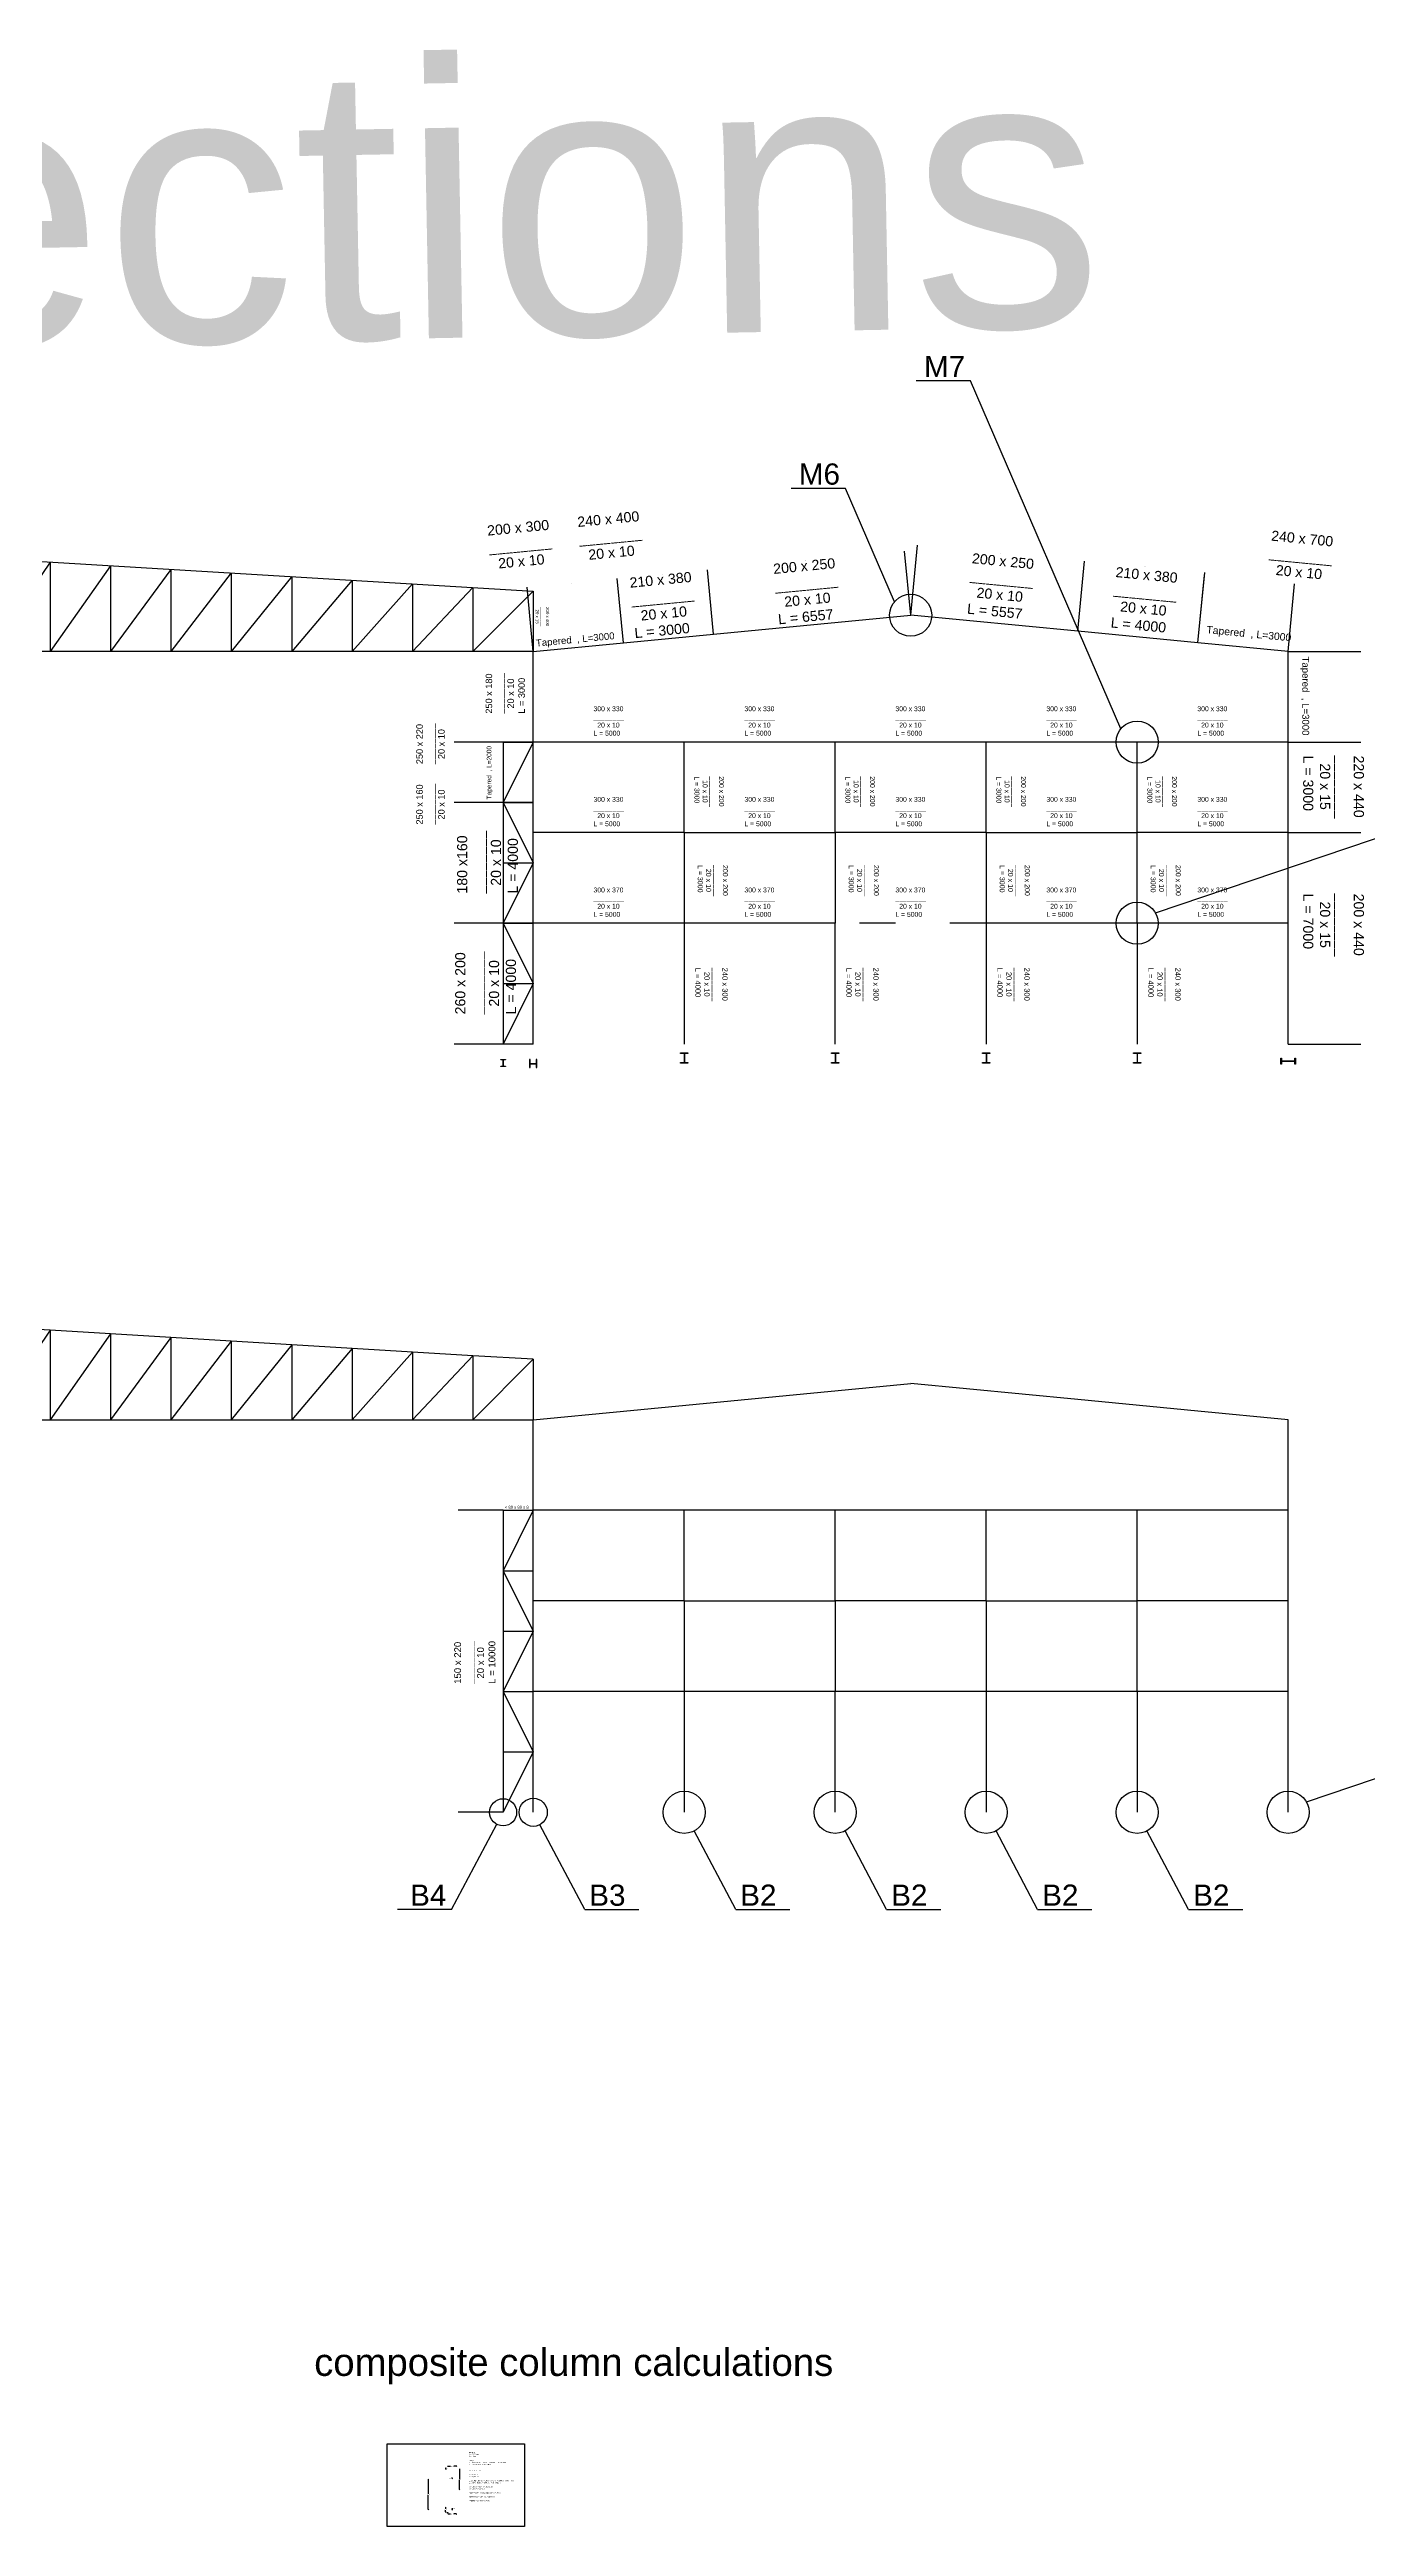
# Model space of a CAD drawing. Header units: inches. Extents: x -15 to 2803056, y 0 to 866270.
# Drawn here: x 1407507 to 1451156, y 196209 to 278232 of the extents above; entities that cross this region are included whole.
import ezdxf

# ---------------------------------------------------------------- set-up
doc = ezdxf.new("R2010")
doc.units = ezdxf.units.IN
doc.header["$LTSCALE"] = 100
doc.header["$MEASUREMENT"] = 0
doc.linetypes.add('ACAD_ISO03W100', pattern=[30, 12, -18])
for name, color, linetype in [('connection', 50, 'Continuous'), ('initial layout', 7, 'Continuous'), ('sections', 3, 'Continuous'), ('text', 3, 'Continuous')]:
    doc.layers.add(name, color=color, linetype=linetype)
doc.styles.get("Standard").update_dxf_attribs({"font": 'arial.ttf'})
doc.dimstyles.new('connections', dxfattribs={"dimtxt": 20, "dimasz": 15, "dimexe": 0.0625, "dimexo": 0.0625, "dimgap": 10, "dimtad": 0, "dimtih": 1, "dimtoh": 1, "dimzin": 0, "dimdsep": 46, "dimtxsty": 'Standard', "dimblk": 'OBLIQUE', "dimcen": 0.09, "dimse1": 1, "dimse2": 1, "dimclrd": 256, "dimclre": 256, "dimclrt": 256, "dimadec": 0, "dimazin": 0, "dimtfac": 1, "dimtofl": 0, "dimtmove": 0, "dimatfit": 3, "dimfxl": 1, "dimtfillclr": 256, "dimtolj": 1, "dimtzin": 0, "dimlwe": -1, "dimarcsym": 0})
doc.dimstyles.new('section', dxfattribs={"dimtxt": 1e-05, "dimasz": 15, "dimexe": 0.0625, "dimexo": 0.0625, "dimgap": 10, "dimtad": 0, "dimtoh": 1, "dimzin": 0, "dimdsep": 46, "dimtxsty": 'Standard', "dimblk": 'OBLIQUE', "dimcen": 0.09, "dimsd1": 1, "dimsd2": 1, "dimclrd": 256, "dimclre": 256, "dimclrt": 256, "dimadec": 0, "dimazin": 0, "dimtfac": 1, "dimtofl": 0, "dimtmove": 0, "dimatfit": 3, "dimfxl": 1, "dimtfillclr": 256, "dimtolj": 1, "dimtzin": 0, "dimlwe": -1, "dimarcsym": 0})

# ---------------------------------------------------------------- blocks, each defined once
blk = doc.blocks.new('*D345')
at = {"layer": 'Defpoints', "color": 0}
for p in [(1420903, 249299), (1423528, 249299), (1423528, 245299)]:
    blk.add_point(p, dxfattribs=at)
at = {"layer": 'sections', "transparency": 16777216}
for p, q in [((1423528, 249299), (1420903, 249299)), ((1423528, 245299), (1420903, 245299))]:
    blk.add_line(p, q, dxfattribs=at)
at = {"layer": 'sections', "transparency": 16777216, "insert": (1420903, 247299), "char_height": 0.00001, "attachment_point": 5, "rotation": 90}
blk.add_mtext('\\A1;4000.00', dxfattribs=at)
blk = doc.blocks.new('_Oblique')
at = {"color": 0, "linetype": 'ByBlock', "lineweight": -2}
blk.add_line((-0.5, -0.5), (0.5, 0.5), dxfattribs=at)
blk = doc.blocks.new('*D346')
at = {"layer": 'Defpoints', "color": 0}
for p in [(1426310, 260711), (1426514, 258585), (1423528, 258299)]:
    blk.add_point(p, dxfattribs=at)
at = {"layer": 'sections', "transparency": 16777216}
for p, q in [((1423528, 258299), (1423324, 260424)), ((1426514, 258585), (1426310, 260711))]:
    blk.add_line(p, q, dxfattribs=at)
at = {"layer": 'sections', "transparency": 16777216, "insert": (1424817, 260567), "char_height": 10, "attachment_point": 5, "rotation": 5.48359}
blk.add_mtext('\\A1;3000.00', dxfattribs=at)
blk = doc.blocks.new('*D347')
at = {"layer": 'Defpoints', "color": 0}
for p in [(1429296, 260997), (1426514, 258585), (1429500, 258872)]:
    blk.add_point(p, dxfattribs=at)
at = {"layer": 'sections', "transparency": 16777216}
for p, q in [((1429500, 258872), (1429296, 260997)), ((1426514, 258585), (1426310, 260711))]:
    blk.add_line(p, q, dxfattribs=at)
at = {"layer": 'sections', "transparency": 16777216, "insert": (1427803, 260854), "char_height": 10, "attachment_point": 5, "rotation": 5.48359}
blk.add_mtext('\\A1;3000.00', dxfattribs=at)
blk = doc.blocks.new('*D348')
at = {"layer": 'Defpoints', "color": 0}
for p in [(1435824, 261624), (1436028, 259499), (1429500, 258872)]:
    blk.add_point(p, dxfattribs=at)
at = {"layer": 'sections', "transparency": 16777216}
for p, q in [((1429500, 258872), (1429296, 260997)), ((1436028, 259499), (1435824, 261624))]:
    blk.add_line(p, q, dxfattribs=at)
at = {"layer": 'sections', "transparency": 16777216, "insert": (1432560, 261311), "char_height": 10, "attachment_point": 5, "rotation": 5.48359}
blk.add_mtext('\\A1;6557.47', dxfattribs=at)
blk = doc.blocks.new('*D349')
at = {"layer": 'Defpoints', "color": 0}
for p in [(1448743, 260538), (1445542, 258585), (1448528, 258299)]:
    blk.add_point(p, dxfattribs=at)
at = {"layer": 'sections', "transparency": 16777216}
for p, q in [((1445542, 258585), (1445757, 260825)), ((1448528, 258299), (1448743, 260538))]:
    blk.add_line(p, q, dxfattribs=at)
at = {"layer": 'sections', "transparency": 16777216, "insert": (1447250, 260681), "char_height": 10, "attachment_point": 5, "rotation": 354.51641}
blk.add_mtext('\\A1;3000.00', dxfattribs=at)
blk = doc.blocks.new('*D369')
at = {"layer": 'Defpoints', "color": 0}
for p in [(1441783, 261293), (1441560, 258968), (1445542, 258585)]:
    blk.add_point(p, dxfattribs=at)
at = {"layer": 'sections', "transparency": 16777216}
for p, q in [((1441560, 258968), (1441783, 261293)), ((1445542, 258585), (1445765, 260911))]:
    blk.add_line(p, q, dxfattribs=at)
at = {"layer": 'sections', "transparency": 16777216, "insert": (1443774, 261102), "char_height": 10, "attachment_point": 5, "rotation": 354.51641}
blk.add_mtext('\\A1;4000.00', dxfattribs=at)
blk = doc.blocks.new('*D370')
at = {"layer": 'Defpoints', "color": 0}
for p in [(1436251, 261824), (1436028, 259499), (1441560, 258968)]:
    blk.add_point(p, dxfattribs=at)
at = {"layer": 'sections', "transparency": 16777216}
for p, q in [((1436028, 259499), (1436251, 261824)), ((1441560, 258968), (1441783, 261293))]:
    blk.add_line(p, q, dxfattribs=at)
at = {"layer": 'sections', "transparency": 16777216, "insert": (1439017, 261558), "char_height": 10, "attachment_point": 5, "rotation": 354.51641}
blk.add_mtext('\\A1;5557.47', dxfattribs=at)
blk = doc.blocks.new('*D371')
at = {"layer": 'Defpoints', "color": 0}
for p in [(1448528, 255299), (1450938, 255299), (1448528, 252299)]:
    blk.add_point(p, dxfattribs=at)
at = {"layer": 'sections', "transparency": 16777216}
for p, q in [((1448528, 255299), (1450938, 255299)), ((1448528, 252299), (1450938, 252299))]:
    blk.add_line(p, q, dxfattribs=at)
at = {"layer": 'sections', "transparency": 16777216, "insert": (1450938, 253799), "char_height": 10, "attachment_point": 5, "rotation": 90}
blk.add_mtext('\\A1;3000.00', dxfattribs=at)
blk = doc.blocks.new('*D372')
at = {"layer": 'Defpoints', "color": 0}
for p in [(1448528, 258299), (1450938, 258299), (1448528, 255299)]:
    blk.add_point(p, dxfattribs=at)
at = {"layer": 'sections', "transparency": 16777216}
for p, q in [((1448528, 258299), (1450938, 258299)), ((1448528, 255299), (1450938, 255299))]:
    blk.add_line(p, q, dxfattribs=at)
at = {"layer": 'sections', "transparency": 16777216, "insert": (1450938, 256799), "char_height": 10, "attachment_point": 5, "rotation": 90}
blk.add_mtext('\\A1;3000.00', dxfattribs=at)
blk = doc.blocks.new('*D373')
at = {"layer": 'Defpoints', "color": 0}
for p in [(1420903, 253299), (1423528, 253299), (1423528, 249299)]:
    blk.add_point(p, dxfattribs=at)
at = {"layer": 'sections', "transparency": 16777216}
for p, q in [((1423528, 253299), (1420903, 253299)), ((1423528, 249299), (1420903, 249299))]:
    blk.add_line(p, q, dxfattribs=at)
at = {"layer": 'sections', "transparency": 16777216, "insert": (1420903, 251299), "char_height": 10, "attachment_point": 5, "rotation": 90}
blk.add_mtext('\\A1;4000.00', dxfattribs=at)
blk = doc.blocks.new('*D374')
at = {"layer": 'Defpoints', "color": 0}
for p in [(1420903, 255299), (1423528, 255299), (1423528, 253299)]:
    blk.add_point(p, dxfattribs=at)
at = {"layer": 'sections', "transparency": 16777216}
for p, q in [((1423528, 255299), (1420903, 255299)), ((1423528, 253299), (1420903, 253299))]:
    blk.add_line(p, q, dxfattribs=at)
at = {"layer": 'sections', "transparency": 16777216, "insert": (1420903, 254299), "char_height": 10, "attachment_point": 5, "rotation": 90}
blk.add_mtext('\\A1;2000.00', dxfattribs=at)
blk = doc.blocks.new('*D375')
at = {"layer": 'Defpoints', "color": 0}
for p in [(1420903, 258299), (1423528, 258299), (1423528, 255299)]:
    blk.add_point(p, dxfattribs=at)
at = {"layer": 'sections', "transparency": 16777216}
for p, q in [((1423528, 258299), (1420903, 258299)), ((1423528, 255299), (1420903, 255299))]:
    blk.add_line(p, q, dxfattribs=at)
at = {"layer": 'sections', "transparency": 16777216, "insert": (1420903, 256799), "char_height": 10, "attachment_point": 5, "rotation": 90}
blk.add_mtext('\\A1;3000.00', dxfattribs=at)
blk = doc.blocks.new('*D377')
at = {"layer": 'Defpoints', "color": 0}
for p in [(1448528, 252299), (1450938, 252299), (1448528, 245299)]:
    blk.add_point(p, dxfattribs=at)
at = {"layer": 'sections', "transparency": 16777216}
for p, q in [((1448528, 252299), (1450938, 252299)), ((1448528, 245299), (1450938, 245299))]:
    blk.add_line(p, q, dxfattribs=at)
at = {"layer": 'sections', "transparency": 16777216, "insert": (1450938, 248799), "char_height": 10, "attachment_point": 5, "rotation": 90}
blk.add_mtext('\\A1;7000.00', dxfattribs=at)
blk = doc.blocks.new('*D378')
at = {"layer": 'Defpoints', "color": 0}
for p in [(1421041, 229859), (1422528, 229859), (1422528, 219859)]:
    blk.add_point(p, dxfattribs=at)
at = {"layer": 'sections', "transparency": 16777216}
for p, q in [((1422528, 229859), (1421040, 229859)), ((1422528, 219859), (1421040, 219859))]:
    blk.add_line(p, q, dxfattribs=at)
at = {"layer": 'sections', "transparency": 16777216, "insert": (1421041, 224859), "char_height": 10, "attachment_point": 5, "rotation": 90}
blk.add_mtext('\\A1;10000.00', dxfattribs=at)
blk = doc.blocks.new('*D352')
at = {"layer": 'Defpoints', "color": 0}
for p in [(1420694, 198130), (1420994, 198202), (1420994, 198130)]:
    blk.add_point(p, dxfattribs=at)
at = {"layer": 'sections', "lineweight": -2, "transparency": 16777216}
for p, q in [((1420694, 198202), (1420792, 198202)), ((1420994, 198202), (1420895, 198202))]:
    blk.add_line(p, q, dxfattribs=at)
at = {"layer": 'sections', "lineweight": -2, "transparency": 16777216, "xscale": 15, "yscale": 15, "zscale": 15, "rotation": 180}
blk.add_blockref('_Oblique', (1420694, 198202), dxfattribs=at)
at = {"layer": 'sections', "lineweight": -2, "transparency": 16777216, "xscale": 15, "yscale": 15, "zscale": 15}
blk.add_blockref('_Oblique', (1420994, 198202), dxfattribs=at)
at = {"layer": 'sections', "transparency": 16777216, "insert": (1420844, 198202), "char_height": 20, "attachment_point": 5}
blk.add_mtext('\\A1;300.00', dxfattribs=at)
blk = doc.blocks.new('*D353')
at = {"layer": 'Defpoints', "color": 0}
for p in [(1420631, 198130), (1420694, 198130), (1420694, 198110)]:
    blk.add_point(p, dxfattribs=at)
at = {"layer": 'sections', "lineweight": -2, "transparency": 16777216}
for p, q in [((1420631, 198130), (1420631, 198145)), ((1420631, 198145), (1420646, 198145)), ((1420631, 198110), (1420631, 198130))]:
    blk.add_line(p, q, dxfattribs=at)
at = {"layer": 'sections', "lineweight": -2, "transparency": 16777216, "xscale": 15, "yscale": 15, "zscale": 15}
for p, rotation in [((1420631, 198130), 90), ((1420631, 198110), 270)]:
    blk.add_blockref('_Oblique', p, dxfattribs=dict(at, rotation=rotation))
at = {"layer": 'sections', "transparency": 16777216, "insert": (1420690, 198145), "char_height": 20, "attachment_point": 5}
blk.add_mtext('\\A1;20.00', dxfattribs=at)
blk = doc.blocks.new('*D354')
at = {"layer": 'Defpoints', "color": 0}
for p in [(1420854, 198110), (1421089, 198110), (1420854, 197430)]:
    blk.add_point(p, dxfattribs=at)
at = {"layer": 'sections', "lineweight": -2, "transparency": 16777216}
for p, q in [((1421089, 198110), (1421089, 197790)), ((1421089, 197430), (1421089, 197749))]:
    blk.add_line(p, q, dxfattribs=at)
at = {"layer": 'sections', "lineweight": -2, "transparency": 16777216, "xscale": 15, "yscale": 15, "zscale": 15}
for p, rotation in [((1421089, 198110), 90), ((1421089, 197430), 270)]:
    blk.add_blockref('_Oblique', p, dxfattribs=dict(at, rotation=rotation))
at = {"layer": 'sections', "transparency": 16777216, "insert": (1421089, 197770), "char_height": 20, "attachment_point": 5}
blk.add_mtext('\\A1;680.00', dxfattribs=at)
blk = doc.blocks.new('*D355')
at = {"layer": 'Defpoints', "color": 0}
for p in [(1420624, 196845), (1420684, 196845), (1420684, 196695)]:
    blk.add_point(p, dxfattribs=at)
at = {"layer": 'sections', "lineweight": -2, "transparency": 16777216}
for p, q in [((1420624, 196845), (1420624, 196790)), ((1420624, 196695), (1420624, 196749))]:
    blk.add_line(p, q, dxfattribs=at)
at = {"layer": 'sections', "lineweight": -2, "transparency": 16777216, "xscale": 15, "yscale": 15, "zscale": 15}
for p, rotation in [((1420624, 196845), 90), ((1420624, 196695), 270)]:
    blk.add_blockref('_Oblique', p, dxfattribs=dict(at, rotation=rotation))
at = {"layer": 'sections', "transparency": 16777216, "insert": (1420624, 196770), "char_height": 20, "attachment_point": 5}
blk.add_mtext('\\A1;150.00', dxfattribs=at)
blk = doc.blocks.new('*D356')
at = {"layer": 'Defpoints', "color": 0}
for p in [(1420684, 196695), (1420684, 196665), (1420704, 196695)]:
    blk.add_point(p, dxfattribs=at)
at = {"layer": 'sections', "lineweight": -2, "transparency": 16777216}
for p, q in [((1420684, 196665), (1420669, 196665)), ((1420704, 196665), (1420684, 196665))]:
    blk.add_line(p, q, dxfattribs=at)
at = {"layer": 'sections', "lineweight": -2, "transparency": 16777216, "xscale": 15, "yscale": 15, "zscale": 15, "rotation": 180}
blk.add_blockref('_Oblique', (1420684, 196665), dxfattribs=at)
at = {"layer": 'sections', "lineweight": -2, "transparency": 16777216, "xscale": 15, "yscale": 15, "zscale": 15}
blk.add_blockref('_Oblique', (1420704, 196665), dxfattribs=at)
at = {"layer": 'sections', "transparency": 16777216, "insert": (1420625, 196665), "char_height": 20, "attachment_point": 5}
blk.add_mtext('\\A1;20.00', dxfattribs=at)
blk = doc.blocks.new('*D357')
at = {"layer": 'Defpoints', "color": 0}
for p in [(1420704, 196765), (1420984, 196765), (1420984, 196622)]:
    blk.add_point(p, dxfattribs=at)
at = {"layer": 'sections', "lineweight": -2, "transparency": 16777216}
for p, q in [((1420704, 196622), (1420792, 196622)), ((1420984, 196622), (1420895, 196622))]:
    blk.add_line(p, q, dxfattribs=at)
at = {"layer": 'sections', "lineweight": -2, "transparency": 16777216, "xscale": 15, "yscale": 15, "zscale": 15, "rotation": 180}
blk.add_blockref('_Oblique', (1420704, 196622), dxfattribs=at)
at = {"layer": 'sections', "lineweight": -2, "transparency": 16777216, "xscale": 15, "yscale": 15, "zscale": 15}
blk.add_blockref('_Oblique', (1420984, 196622), dxfattribs=at)
at = {"layer": 'sections', "transparency": 16777216, "insert": (1420844, 196622), "char_height": 20, "attachment_point": 5}
blk.add_mtext('\\A1;280.00', dxfattribs=at)
blk = doc.blocks.new('*D358')
at = {"layer": 'Defpoints', "color": 0}
for p in [(1420844, 196775), (1420844, 196775), (1420844, 196765)]:
    blk.add_point(p, dxfattribs=at)
at = {"layer": 'sections', "lineweight": -2, "transparency": 16777216}
for p, q in [((1420844, 196775), (1420844, 196805)), ((1420844, 196805), (1420859, 196805)), ((1420844, 196765), (1420844, 196750))]:
    blk.add_line(p, q, dxfattribs=at)
at = {"layer": 'sections', "lineweight": -2, "transparency": 16777216, "xscale": 15, "yscale": 15, "zscale": 15}
for p, rotation in [((1420844, 196775), 270), ((1420844, 196765), 90)]:
    blk.add_blockref('_Oblique', p, dxfattribs=dict(at, rotation=rotation))
at = {"layer": 'sections', "transparency": 16777216, "insert": (1420901, 196805), "char_height": 20, "attachment_point": 5}
blk.add_mtext('\\A1;10.00', dxfattribs=at)
blk = doc.blocks.new('*D359')
at = {"layer": 'Defpoints', "color": 0}
for p in [(1420834, 197803), (1420834, 197770), (1420854, 197770)]:
    blk.add_point(p, dxfattribs=at)
at = {"layer": 'sections', "lineweight": -2, "transparency": 16777216}
for p, q in [((1420834, 197803), (1420819, 197803)), ((1420854, 197803), (1420834, 197803))]:
    blk.add_line(p, q, dxfattribs=at)
at = {"layer": 'sections', "lineweight": -2, "transparency": 16777216, "xscale": 15, "yscale": 15, "zscale": 15, "rotation": 180}
blk.add_blockref('_Oblique', (1420834, 197803), dxfattribs=at)
at = {"layer": 'sections', "lineweight": -2, "transparency": 16777216, "xscale": 15, "yscale": 15, "zscale": 15}
blk.add_blockref('_Oblique', (1420854, 197803), dxfattribs=at)
at = {"layer": 'sections', "transparency": 16777216, "insert": (1420775, 197803), "char_height": 20, "attachment_point": 5}
blk.add_mtext('\\A1;20.00', dxfattribs=at)
blk = doc.blocks.new('*D360')
at = {"layer": 'Defpoints', "color": 0}
for p in [(1420834, 197770), (1420051, 196770), (1420834, 196770)]:
    blk.add_point(p, dxfattribs=at)
at = {"layer": 'sections', "lineweight": -2, "transparency": 16777216}
for p, q in [((1420051, 197770), (1420051, 197290)), ((1420051, 196770), (1420051, 197249))]:
    blk.add_line(p, q, dxfattribs=at)
at = {"layer": 'sections', "lineweight": -2, "transparency": 16777216, "xscale": 15, "yscale": 15, "zscale": 15}
for p, rotation in [((1420051, 197770), 90), ((1420051, 196770), 270)]:
    blk.add_blockref('_Oblique', p, dxfattribs=dict(at, rotation=rotation))
at = {"layer": 'sections', "transparency": 16777216, "insert": (1420051, 197270), "char_height": 20, "attachment_point": 5}
blk.add_mtext('\\A1;1000.00', dxfattribs=at)

msp = doc.modelspace()

# ---------------------------------------------------------------- linework, layer by layer
at = {"layer": 'connection'}
for p, q in [((1438010.29, 267256.593), (1436213.907, 267256.593)), ((1442989.245, 255741.468), (1438010.29, 267256.593)), ((1433865.839, 263696.015), (1432069.455, 263696.015)), ((1435489.245, 259941.468), (1433865.839, 263696.015)), ((1444133.186, 249644.591), (1459506.765, 254843.704)), ((1449133.186, 220204.526), (1464506.765, 225403.638)), ((1420824.205, 216636.312), (1422317.503, 219460.801)), ((1425231.431, 216636.312), (1423745.417, 219447.023)), ((1430231.431, 216636.312), (1428853.701, 219242.211)), ((1435231.431, 216636.312), (1433853.701, 219242.211)), ((1440231.431, 216636.312), (1438853.701, 219242.211)), ((1445231.431, 216636.312), (1443853.701, 219242.211)), ((1420824.205, 216636.312), (1419027.822, 216636.312)), ((1425231.431, 216636.312), (1427027.814, 216636.312)), ((1430231.431, 216636.312), (1432027.814, 216636.312)), ((1435231.431, 216636.312), (1437027.814, 216636.312)), ((1440231.431, 216636.312), (1442027.814, 216636.312)), ((1445231.431, 216636.312), (1447027.814, 216636.312))]:
    msp.add_line(p, q, dxfattribs=at)
for centre, radius in [((1436027.818, 259498.666), 697.234), ((1443527.818, 255298.666), 697.234), ((1443527.818, 249298.666), 697.234), ((1422527.818, 219858.6), 449.974), ((1423527.818, 219858.6), 465.559), ((1428527.818, 219858.6), 697.234), ((1433527.818, 219858.6), 697.234), ((1438527.818, 219858.6), 697.234), ((1443527.818, 219858.6), 697.234), ((1448527.818, 219858.6), 697.234)]:
    msp.add_circle(centre, radius, dxfattribs=at)
at = {"layer": 'initial layout'}
for p, q in [((1403527.818, 261498.666), (1423527.818, 260298.666)), ((1407527.818, 261258.666), (1405527.818, 258298.666)), ((1407527.818, 261258.666), (1407527.818, 258298.666)), ((1409527.818, 261138.666), (1407527.818, 258298.666)), ((1409527.818, 261138.666), (1409527.818, 258298.666)), ((1411527.818, 261018.666), (1409527.818, 258298.666)), ((1411527.818, 261018.666), (1411527.818, 258298.666)), ((1413527.818, 260898.666), (1411527.818, 258298.666)), ((1413527.818, 260898.666), (1413527.818, 258298.666)), ((1415527.818, 260778.666), (1413527.818, 258298.666)), ((1415527.818, 260778.666), (1415527.818, 258298.666)), ((1417527.818, 260658.666), (1415527.818, 258298.666)), ((1417527.818, 260658.666), (1417527.818, 258298.666)), ((1419527.818, 260538.666), (1417527.818, 258298.666)), ((1419527.818, 260538.666), (1419527.818, 258298.666)), ((1421527.818, 260418.666), (1419527.818, 258298.666)), ((1421527.818, 260418.666), (1421527.818, 258298.666)), ((1423527.818, 260298.666), (1421527.818, 258298.666)), ((1423527.818, 260298.666), (1423527.818, 258298.666)), ((1429500.36, 258872.03), (1436027.818, 259498.666)), ((1441559.853, 258967.59), (1436027.818, 259498.666)), ((1423527.818, 258298.666), (1426514.089, 258585.348)), ((1426514.089, 258585.348), (1429500.36, 258872.03)), ((1445541.547, 258585.348), (1441559.853, 258967.59)), ((1448527.818, 258298.666), (1445541.547, 258585.348)), ((1423527.818, 258298.666), (1383527.818, 258298.666)), ((1423527.818, 255298.666), (1423527.818, 258298.666)), ((1448527.818, 255298.666), (1448527.818, 258298.666)), ((1422527.818, 255298.666), (1423527.818, 255298.666)), ((1423527.818, 255298.666), (1422527.818, 253298.666)), ((1422527.818, 255298.666), (1422527.818, 245298.666)), ((1422527.818, 255298.666), (1422527.818, 245298.666)), ((1423527.818, 253298.666), (1423527.818, 255298.666)), ((1428527.818, 255298.666), (1423527.818, 255298.666)), ((1428527.818, 252298.666), (1428527.818, 255298.666)), ((1433527.818, 255298.666), (1428527.818, 255298.666)), ((1433527.818, 252298.666), (1433527.818, 255298.666)), ((1438527.818, 255298.666), (1433527.818, 255298.666)), ((1438527.818, 252298.666), (1438527.818, 255298.666)), ((1443527.818, 255298.666), (1438527.818, 255298.666)), ((1443527.818, 252298.666), (1443527.818, 255298.666)), ((1448527.818, 255298.666), (1443527.818, 255298.666)), ((1448527.818, 252298.666), (1448527.818, 255298.666)), ((1422527.818, 253298.666), (1423527.818, 253298.666)), ((1422527.818, 253298.666), (1423527.818, 251298.666)), ((1423527.818, 249298.666), (1423527.818, 253298.666)), ((1428527.818, 252298.666), (1423527.818, 252298.666)), ((1428527.818, 252298.666), (1428527.818, 249298.666)), ((1428527.818, 252298.666), (1428527.818, 249298.666)), ((1428527.818, 252298.666), (1433527.818, 252298.666)), ((1438527.818, 252298.666), (1433527.818, 252298.666)), ((1433527.818, 252298.666), (1433527.818, 249298.666)), ((1433527.818, 252298.666), (1433527.818, 249298.666)), ((1438527.818, 252298.666), (1438527.818, 249298.666)), ((1438527.818, 252298.666), (1438527.818, 249298.666)), ((1438527.818, 252298.666), (1443527.818, 252298.666)), ((1448527.818, 252298.666), (1443527.818, 252298.666)), ((1443527.818, 249298.666), (1443527.818, 252298.666)), ((1448527.818, 245298.666), (1448527.818, 252298.666)), ((1422527.818, 251298.666), (1423527.818, 251298.666)), ((1423527.818, 251298.666), (1422527.818, 249298.666)), ((1422527.818, 249298.666), (1421527.818, 249298.666)), ((1422527.818, 249298.666), (1423527.818, 249298.666)), ((1422527.818, 249298.666), (1423527.818, 247298.666)), ((1428527.818, 249298.666), (1423527.818, 249298.666)), ((1423527.818, 245298.666), (1423527.818, 249298.666)), ((1428527.818, 249298.666), (1428527.818, 245298.666)), ((1433527.818, 249298.666), (1428527.818, 249298.666)), ((1433527.818, 245298.666), (1433527.818, 249298.666)), ((1438527.818, 249298.666), (1438527.818, 245298.666)), ((1443527.818, 249298.666), (1438527.818, 249298.666)), ((1448527.818, 249298.666), (1443527.818, 249298.666)), ((1443527.818, 249298.666), (1443527.818, 245298.666)), ((1422527.818, 247298.666), (1423527.818, 247298.666)), ((1423527.818, 247298.666), (1422527.818, 245298.666)), ((1422522.818, 244771.073), (1422522.818, 244571.073)), ((1422532.818, 244771.073), (1422532.818, 244571.073)), ((1423427.818, 244657.066), (1423627.818, 244657.066)), ((1423427.818, 244647.066), (1423627.818, 244647.066)), ((1428522.818, 244986.265), (1428522.818, 244686.265)), ((1428532.818, 244986.265), (1428532.818, 244686.265)), ((1433522.818, 244986.265), (1433522.818, 244686.265)), ((1433532.818, 244986.265), (1433532.818, 244686.265)), ((1438522.818, 244986.265), (1438522.818, 244686.265)), ((1438532.818, 244986.265), (1438532.818, 244686.265)), ((1443522.818, 244986.265), (1443522.818, 244686.265)), ((1443532.818, 244986.265), (1443532.818, 244686.265)), ((1448747.818, 244735.019), (1448307.818, 244735.019)), ((1448747.818, 244720.019), (1448307.818, 244720.019)), ((1407527.818, 235818.6), (1405527.818, 235938.6)), ((1407527.818, 235818.6), (1405527.818, 232858.6)), ((1407527.818, 235818.6), (1407527.818, 232858.6)), ((1409527.818, 235698.6), (1407527.818, 235818.6)), ((1409527.818, 235698.6), (1407527.818, 232858.6)), ((1409527.818, 235698.6), (1409527.818, 232858.6)), ((1411527.818, 235578.6), (1409527.818, 235698.6)), ((1411527.818, 235578.6), (1409527.818, 232858.6)), ((1411527.818, 235578.6), (1411527.818, 232858.6)), ((1413527.818, 235458.6), (1411527.818, 235578.6)), ((1413527.818, 235458.6), (1411527.818, 232858.6)), ((1413527.818, 235458.6), (1413527.818, 232858.6)), ((1415527.818, 235338.6), (1413527.818, 235458.6)), ((1415527.818, 235338.6), (1413527.818, 232858.6)), ((1415527.818, 235338.6), (1415527.818, 232858.6)), ((1417527.818, 235218.6), (1415527.818, 235338.6)), ((1417527.818, 235218.6), (1415527.818, 232858.6)), ((1417527.818, 235218.6), (1417527.818, 232858.6)), ((1419527.818, 235098.6), (1417527.818, 235218.6)), ((1419527.818, 235098.6), (1417527.818, 232858.6)), ((1419527.818, 235098.6), (1419527.818, 232858.6)), ((1421527.818, 234978.6), (1419527.818, 235098.6)), ((1421527.818, 234978.6), (1419527.818, 232858.6)), ((1421527.818, 234978.6), (1421527.818, 232858.6)), ((1423527.818, 234858.6), (1421527.818, 234978.6)), ((1423527.818, 234858.6), (1421527.818, 232858.6)), ((1423527.818, 234858.6), (1423527.818, 232858.6)), ((1429500.36, 233431.964), (1436027.818, 234058.6)), ((1441559.853, 233527.525), (1436027.818, 234058.6)), ((1423527.818, 232858.6), (1426514.089, 233145.282)), ((1426514.089, 233145.282), (1429500.36, 233431.964)), ((1445541.547, 233145.282), (1441559.853, 233527.525)), ((1448527.818, 232858.6), (1445541.547, 233145.282)), ((1405527.818, 232858.6), (1407527.818, 232858.6)), ((1407527.818, 232858.6), (1409527.818, 232858.6)), ((1409527.818, 232858.6), (1411527.818, 232858.6)), ((1411527.818, 232858.6), (1413527.818, 232858.6)), ((1413527.818, 232858.6), (1415527.818, 232858.6)), ((1415527.818, 232858.6), (1417527.818, 232858.6)), ((1417527.818, 232858.6), (1419527.818, 232858.6)), ((1419527.818, 232858.6), (1421527.818, 232858.6)), ((1421527.818, 232858.6), (1423527.818, 232858.6)), ((1423527.818, 229858.6), (1423527.818, 232858.6)), ((1448527.818, 229858.6), (1448527.818, 232858.6)), ((1422527.818, 229858.6), (1423527.818, 229858.6)), ((1423527.818, 229858.6), (1422527.818, 227858.6)), ((1422527.818, 229858.6), (1422527.818, 219858.6)), ((1422527.818, 229858.6), (1422527.818, 219858.6)), ((1423527.818, 227858.6), (1423527.818, 229858.6)), ((1428527.818, 229858.6), (1423527.818, 229858.6)), ((1428527.818, 226858.6), (1428527.818, 229858.6)), ((1433527.818, 229858.6), (1428527.818, 229858.6)), ((1433527.818, 226858.6), (1433527.818, 229858.6)), ((1438527.818, 229858.6), (1433527.818, 229858.6)), ((1438527.818, 226858.6), (1438527.818, 229858.6)), ((1443527.818, 229858.6), (1438527.818, 229858.6)), ((1443527.818, 226858.6), (1443527.818, 229858.6)), ((1448527.818, 229858.6), (1443527.818, 229858.6)), ((1448527.818, 226858.6), (1448527.818, 229858.6)), ((1422527.818, 227858.6), (1423527.818, 227858.6)), ((1422527.818, 227858.6), (1423527.818, 225858.6)), ((1423527.818, 223858.6), (1423527.818, 227858.6)), ((1428527.818, 226858.6), (1423527.818, 226858.6)), ((1428527.818, 226858.6), (1428527.818, 223858.6)), ((1428527.818, 226858.6), (1428527.818, 223858.6)), ((1428527.818, 226858.6), (1433527.818, 226858.6)), ((1438527.818, 226858.6), (1433527.818, 226858.6)), ((1433527.818, 226858.6), (1433527.818, 223858.6)), ((1433527.818, 226858.6), (1433527.818, 223858.6)), ((1438527.818, 226858.6), (1438527.818, 223858.6)), ((1438527.818, 226858.6), (1438527.818, 223858.6)), ((1438527.818, 226858.6), (1443527.818, 226858.6)), ((1448527.818, 226858.6), (1443527.818, 226858.6)), ((1443527.818, 223858.6), (1443527.818, 226858.6)), ((1448527.818, 219858.6), (1448527.818, 226858.6)), ((1422527.818, 225858.6), (1423527.818, 225858.6)), ((1423527.818, 225858.6), (1422527.818, 223858.6)), ((1422527.818, 223858.6), (1423527.818, 223858.6)), ((1422527.818, 223858.6), (1423527.818, 221858.6)), ((1428527.818, 223858.6), (1423527.818, 223858.6)), ((1423527.818, 219858.6), (1423527.818, 223858.6)), ((1428527.818, 223858.6), (1428527.818, 219858.6)), ((1433527.818, 223858.6), (1428527.818, 223858.6)), ((1438527.818, 223858.6), (1433527.818, 223858.6)), ((1433527.818, 219858.6), (1433527.818, 223858.6)), ((1438527.818, 223858.6), (1438527.818, 219858.6)), ((1443527.818, 223858.6), (1438527.818, 223858.6)), ((1448527.818, 223858.6), (1443527.818, 223858.6)), ((1443527.818, 223858.6), (1443527.818, 219858.6)), ((1422527.818, 221858.6), (1423527.818, 221858.6)), ((1423527.818, 221858.6), (1422527.818, 219858.6))]:
    msp.add_line(p, q, dxfattribs=at)
at = {"layer": 'initial layout', "linetype": 'ACAD_ISO03W100'}
msp.add_line((1438527.818, 249298.666), (1433527.818, 249298.666), dxfattribs=at)
at = {"layer": 'initial layout', "linetype": 'ByBlock'}
for p, q in [((1422452.818, 244791.073), (1422602.818, 244791.073)), ((1422452.818, 244771.073), (1422452.818, 244791.073)), ((1422602.818, 244771.073), (1422452.818, 244771.073)), ((1422452.818, 244571.073), (1422602.818, 244571.073)), ((1422452.818, 244551.073), (1422452.818, 244571.073)), ((1422602.818, 244551.073), (1422452.818, 244551.073)), ((1422602.818, 244791.073), (1422602.818, 244771.073)), ((1422602.818, 244571.073), (1422602.818, 244551.073)), ((1423407.818, 244782.066), (1423407.818, 244522.066)), ((1423427.818, 244782.066), (1423407.818, 244782.066)), ((1423407.818, 244522.066), (1423427.818, 244522.066)), ((1423427.818, 244522.066), (1423427.818, 244782.066)), ((1423627.818, 244782.066), (1423627.818, 244522.066)), ((1423647.818, 244782.066), (1423627.818, 244782.066)), ((1423627.818, 244522.066), (1423647.818, 244522.066)), ((1423647.818, 244522.066), (1423647.818, 244782.066)), ((1428407.818, 245006.265), (1428647.818, 245006.265)), ((1428407.818, 244986.265), (1428407.818, 245006.265)), ((1428647.818, 244986.265), (1428407.818, 244986.265)), ((1428407.818, 244686.265), (1428647.818, 244686.265)), ((1428407.818, 244666.265), (1428407.818, 244686.265)), ((1428647.818, 244666.265), (1428407.818, 244666.265)), ((1428647.818, 245006.265), (1428647.818, 244986.265)), ((1428647.818, 244686.265), (1428647.818, 244666.265)), ((1433407.818, 245006.265), (1433647.818, 245006.265)), ((1433407.818, 244986.265), (1433407.818, 245006.265)), ((1433647.818, 244986.265), (1433407.818, 244986.265)), ((1433407.818, 244686.265), (1433647.818, 244686.265)), ((1433407.818, 244666.265), (1433407.818, 244686.265)), ((1433647.818, 244666.265), (1433407.818, 244666.265)), ((1433647.818, 245006.265), (1433647.818, 244986.265)), ((1433647.818, 244686.265), (1433647.818, 244666.265)), ((1438407.818, 245006.265), (1438647.818, 245006.265)), ((1438407.818, 244986.265), (1438407.818, 245006.265)), ((1438647.818, 244986.265), (1438407.818, 244986.265)), ((1438407.818, 244686.265), (1438647.818, 244686.265)), ((1438407.818, 244666.265), (1438407.818, 244686.265)), ((1438647.818, 244666.265), (1438407.818, 244666.265)), ((1438647.818, 245006.265), (1438647.818, 244986.265)), ((1438647.818, 244686.265), (1438647.818, 244666.265)), ((1443407.818, 245006.265), (1443647.818, 245006.265)), ((1443407.818, 244986.265), (1443407.818, 245006.265)), ((1443647.818, 244986.265), (1443407.818, 244986.265)), ((1443407.818, 244686.265), (1443647.818, 244686.265)), ((1443407.818, 244666.265), (1443407.818, 244686.265)), ((1443647.818, 244666.265), (1443407.818, 244666.265)), ((1443647.818, 245006.265), (1443647.818, 244986.265)), ((1443647.818, 244686.265), (1443647.818, 244666.265)), ((1448287.818, 244627.519), (1448287.818, 244827.519)), ((1448287.818, 244827.519), (1448307.818, 244827.519)), ((1448307.818, 244627.519), (1448287.818, 244627.519)), ((1448307.818, 244827.519), (1448307.818, 244627.519)), ((1448747.818, 244627.519), (1448747.818, 244827.519)), ((1448747.818, 244827.519), (1448767.818, 244827.519)), ((1448767.818, 244627.519), (1448747.818, 244627.519)), ((1448767.818, 244827.519), (1448767.818, 244627.519))]:
    msp.add_line(p, q, dxfattribs=at)
at = {"layer": 'sections'}
msp.add_lwpolyline([(1418691.783, 198942.161), (1423241.14, 198942.161), (1423241.14, 196208.959), (1418691.783, 196208.959)], close=True, dxfattribs=at)

# ---------------------------------------------------------------- texts
at = {"layer": 'connection'}
for s, p in [('M7', (1436467.97, 267383.173)), ('M6', (1432323.519, 263822.595)), ('B4', (1419448.703, 216762.892)), ('B3', (1425381.684, 216762.892)), ('B2', (1430381.684, 216762.892)), ('B2', (1435381.684, 216762.892)), ('B2', (1440381.684, 216762.892)), ('B2', (1445381.684, 216762.892))]:
    msp.add_text(s, height=702.7444, dxfattribs=at).set_placement(p)
at = {"layer": 'sections'}
for s, height, rotation, p in [('Tapered  , L=3000', 228.35228, 5.48359044, (1423626.05, 258459.871)), ('Tapered  , L=3000', 246.10008, 354.51640955, (1445812.985, 258903.197)), ('Tapered  , L=3000', 228.35228, 270, (1448996.303, 258131.619)), ('Tapered  , L=2000', 154.26103, 90, (1422139.789, 253401.36)), ('< 80 x 80 x 8', 98.14202, 0, (1422587.27, 229912.051))]:
    msp.add_text(s, height=height, rotation=rotation, dxfattribs=at).set_placement(p)
at = {"layer": 'sections', "attachment_point": 1}
for s, width, gutter_width, insert, char_height, rotation in [('200 x 300\\P________\\P  20 x 10', 2043.53838, 1676.963, (1421985.985, 262466.834), 335.3927, 5.48359044), ('240 x 400\\P________\\P  20 x 10', 2043.53838, 1676.963, (1424972.25, 262753.578), 335.3927, 5.48359044), ('240 x 700\\P________\\P  20 x 10', 2043.53838, 1676.963, (1447986.099, 262304.974), 335.3927, 354.51640956), ('210 x 380\\P________\\P  20 x 10\\PL = 3000', 2043.53838, 1676.963, (1426703.19, 260741.856), 335.3927, 5.48359044), ('200 x 250\\P________\\P  20 x 10\\PL = 6557', 2043.53838, 1676.963, (1431460.054, 261198.515), 335.3927, 5.48359044), ('200 x 250\\P________\\P  20 x 10\\PL = 5557', 2043.53838, 1676.963, (1438076.45, 261556.029), 335.3927, 354.51640956), ('210 x 380\\P________\\P  20 x 10\\PL = 4000', 2043.53838, 1676.963, (1442833.315, 261099.37), 335.3927, 354.51640956), ('200 x 400\\P________\\P  20 x 15', 623.06837, 511.301, (1424052.887, 259765.844), 102.2602, 270), ('250 x 180\\P________\\P  20 x 10\\PL = 3000', 1320.51882, 1083.641, (1421949.01, 256240.569), 216.7282, 90), ('250 x 220\\P________\\P  20 x 10', 1320.51882, 1083.641, (1419652.539, 254567.201), 216.7282, 90), ('220 x 440\\P________\\P  20 x 15\\PL = 3000', 2043.53838, 1676.963, (1451038.889, 254851.761), 335.3927, 270), ('250 x 160\\P________\\P  20 x 10', 1320.51882, 1083.641, (1419652.539, 252567.201), 216.7282, 90), ('200 x 200\\P________\\P  10 x 10\\PL = 3000', 993.66214, 815.417, (1429845.661, 254164.19), 163.0833, 270), ('200 x 200\\P________\\P  10 x 10\\PL = 3000', 993.66214, 815.417, (1434845.661, 254164.19), 163.0833, 270), ('200 x 200\\P________\\P  10 x 10\\PL = 3000', 993.66214, 815.417, (1439845.661, 254164.19), 163.0833, 270), ('200 x 200\\P________\\P  10 x 10\\PL = 3000', 993.66214, 815.417, (1444845.661, 254164.19), 163.0833, 270), ('180 x160\\P________\\P  20 x 10\\PL = 4000', 2043.53838, 1676.963, (1421005.395, 250280.254), 335.3927, 90), ('200 x 200\\P________\\P  20 x 10\\PL = 3000', 1013.75745, 831.907, (1429974.084, 251227.713), 166.3814, 270), ('200 x 200\\P________\\P  20 x 10\\PL = 3000', 1013.75745, 831.907, (1434974.084, 251227.713), 166.3814, 270), ('200 x 200\\P________\\P  20 x 10\\PL = 3000', 1013.75745, 831.907, (1439974.084, 251227.713), 166.3814, 270), ('200 x 200\\P________\\P  20 x 10\\PL = 3000', 1013.75745, 831.907, (1444974.084, 251227.713), 166.3814, 270), ('200 x 440\\P________\\P  20 x 15\\PL = 7000', 2043.53838, 1676.963, (1451038.889, 250279.093), 335.3927, 270), ('260 x 200\\P________\\P  20 x 10\\PL = 4000', 2043.53838, 1676.963, (1420941.903, 246280.254), 335.3927, 90), ('240 x 300\\P________\\P  20 x 10\\PL = 4000', 1091.7391, 895.9, (1429968.858, 247828.152), 179.18, 270), ('240 x 300\\P________\\P  20 x 10\\PL = 4000', 1091.7391, 895.9, (1434968.858, 247828.152), 179.18, 270), ('240 x 300\\P________\\P  20 x 10\\PL = 4000', 1091.7391, 895.9, (1439968.858, 247828.152), 179.18, 270), ('240 x 300\\P________\\P  20 x 10\\PL = 4000', 1091.7391, 895.9, (1444968.858, 247828.152), 179.18, 270), ('150 x 220\\P________\\P  20 x 10\\PL = 10000', 1384.85194, 1136.434, (1420909.288, 224110.81), 227.2868, 90)]:
    msp.add_mtext_dynamic_manual_height_columns(s, width=width, gutter_width=gutter_width, heights=[0], dxfattribs=dict(at, insert=insert, char_height=char_height, rotation=rotation))
at = {"layer": 'sections', "char_height": 161.6327, "attachment_point": 1}
for s, insert in [('300 x 330\\P________\\P  20 x 10\\PL = 5000', (1425522.595, 256481.879)), ('300 x 330\\P________\\P  20 x 10\\PL = 5000', (1430522.595, 256481.879)), ('300 x 330\\P________\\P  20 x 10\\PL = 5000', (1435522.595, 256481.879)), ('300 x 330\\P________\\P  20 x 10\\PL = 5000', (1440522.595, 256481.879)), ('300 x 330\\P________\\P  20 x 10\\PL = 5000', (1445522.595, 256481.879)), ('300 x 330\\P________\\P  20 x 10\\PL = 5000', (1425522.595, 253481.879)), ('300 x 330\\P________\\P  20 x 10\\PL = 5000', (1430522.595, 253481.879)), ('300 x 330\\P________\\P  20 x 10\\PL = 5000', (1435522.595, 253481.879)), ('300 x 330\\P________\\P  20 x 10\\PL = 5000', (1440522.595, 253481.879)), ('300 x 330\\P________\\P  20 x 10\\PL = 5000', (1445522.595, 253481.879)), ('300 x 370\\P________\\P  20 x 10\\PL = 5000', (1425522.595, 250481.879)), ('300 x 370\\P________\\P  20 x 10\\PL = 5000', (1430522.595, 250481.879)), ('300 x 370\\P________\\P  20 x 10\\PL = 5000', (1435522.595, 250481.879)), ('300 x 370\\P________\\P  20 x 10\\PL = 5000', (1440522.595, 250481.879)), ('300 x 370\\P________\\P  20 x 10\\PL = 5000', (1445522.595, 250481.879))]:
    msp.add_mtext_dynamic_manual_height_columns(s, width=984.82342, gutter_width=808.163, heights=[0], dxfattribs=dict(at, insert=insert))
at = {"layer": 'sections', "insert": (1421392.916, 198682.014), "char_height": 40, "width": 1608.15522, "attachment_point": 1}
msp.add_mtext('centroid:{\\fArial|b0|i0|c178|p34;\\P}Y = 76.32cm\\PX = 16cm\\P{\\fArial|b0|i0|c178|p34;\\P}inertia:\\PIx = 998867cm4 = 9.99x10E9 mm4 == 10E10mm4\\PIy = 26223 cm4 = 2.62x10E8\\P\\P\\PArea = 372 cm2\\P\\Pix = 51.8 cm\\Piy = 8.395cm\\P\\PLx (in plane length) = 10m *  2 = 20m = 2000cm ( fixed free )\\PLy ( out of plane ) = 870cm ( fixed hinged )\\P\\Plambda @y = Ly / iy = 103.57cm\\Plambda @x = 38.6cm\\P\\PFcall = 7500 / lambda-squared = 0.7 t/cm2\\P\\Papplied load = 133 + 91 = 224 tons\\P\\PFapplied = 0.6 t/cm2 ( safe )', dxfattribs=at)
at = {"layer": 'text'}
msp.add_text('v5-2 sections', height=9060.4183, rotation=1.07094405, dxfattribs=at).set_placement((1367887.124, 267694.328))
msp.add_text('composite column calculations', height=907.50352, dxfattribs=at).set_placement((1416271.616, 201194.684))

# ---------------------------------------------------------------- dimensions: what is measured, and where the dimension line sits
at = {"layer": 'sections'}
for p1, p2, distance, picture, middle in [((1441559.853, 258967.59), (1436027.818, 259498.666), -2335.861, '*D370', (1439017.052, 261558.299)), ((1426514.089, 258585.348), (1429500.36, 258872.03), 2135.002, '*D347', (1427803.202, 260853.92)), ((1429500.36, 258872.03), (1436027.818, 259498.666), 2135.065, '*D348', (1432560.061, 261310.642)), ((1445541.547, 258585.348), (1441559.853, 258967.59), -2335.799, '*D369', (1443773.91, 261101.578)), ((1423527.818, 258298.666), (1426514.089, 258585.348), 2134.94, '*D346', (1424816.937, 260567.176)), ((1445541.547, 258585.348), (1448527.818, 258298.666), 2249.567, '*D349', (1447249.653, 260681.279))]:
    dim = msp.add_aligned_dim(p1=p1, p2=p2, distance=distance, dimstyle='section', override={"dimtxt": 10}, dxfattribs=at)
    dim.commit()
    dim.dimension.update_dxf_attribs({"geometry": picture, "text_midpoint": middle})
for base, p1, p2, picture, middle in [((1420902.647, 258298.666), (1423527.818, 255298.666), (1423527.818, 258298.666), '*D375', (1420902.647, 256798.666)), ((1450938.029, 258298.666), (1448527.818, 255298.666), (1448527.818, 258298.666), '*D372', (1450938.029, 256798.666)), ((1420902.71, 255298.666), (1423527.818, 253298.666), (1423527.818, 255298.666), '*D374', (1420902.71, 254298.666)), ((1450937.967, 255298.666), (1448527.818, 252298.666), (1448527.818, 255298.666), '*D371', (1450937.967, 253798.666)), ((1420902.772, 253298.666), (1423527.818, 249298.666), (1423527.818, 253298.666), '*D373', (1420902.772, 251298.666)), ((1450938.029, 252298.666), (1448527.818, 245298.666), (1448527.818, 252298.666), '*D377', (1450938.029, 248798.666)), ((1421040.544, 229858.6), (1422527.818, 219858.6), (1422527.818, 229858.6), '*D378', (1421040.544, 224858.6))]:
    dim = msp.add_linear_dim(base=base, p1=p1, p2=p2, angle=90, dimstyle='section', override={"dimtxt": 10}, dxfattribs=at)
    dim.commit()
    dim.dimension.update_dxf_attribs({"geometry": picture, "text_midpoint": middle})
for base, p1, p2, dimstyle, picture, middle in [((1420902.835, 249298.666), (1423527.818, 245298.666), (1423527.818, 249298.666), 'section', '*D345', (1420902.835, 247298.666)), ((1420630.626, 198129.706), (1420693.581, 198109.706), (1420693.581, 198129.706), 'connections', '*D353', (1420689.507, 198144.706)), ((1421089.346, 198109.706), (1420853.581, 197429.706), (1420853.581, 198109.706), 'connections', '*D354', (1421089.346, 197769.706)), ((1420624.308, 196844.706), (1420683.581, 196694.706), (1420683.581, 196844.706), 'connections', '*D355', (1420624.308, 196769.706)), ((1420843.581, 196774.706), (1420843.581, 196764.706), (1420843.581, 196774.706), 'connections', '*D358', (1420901.35, 196804.706))]:
    dim = msp.add_linear_dim(base=base, p1=p1, p2=p2, angle=90, dimstyle=dimstyle, dxfattribs=at)
    dim.commit()
    dim.dimension.update_dxf_attribs({"geometry": picture, "text_midpoint": middle})
dim = msp.add_linear_dim(base=(1420051.455, 196769.706), p1=(1420833.581, 197769.706), p2=(1420833.581, 196769.706), angle=90, dimstyle='connections', dxfattribs=at)
dim.commit()
dim.dimension.update_dxf_attribs({"geometry": '*D360', "text_midpoint": (1420051.455, 197269.706), "dimtype": 160})
for base, p1, p2, picture, middle in [((1420993.581, 198201.691), (1420693.581, 198129.706), (1420993.581, 198129.706), '*D352', (1420843.581, 198201.691)), ((1420833.581, 197803.373), (1420853.581, 197769.706), (1420833.581, 197769.706), '*D359', (1420774.7, 197803.373)), ((1420683.581, 196664.918), (1420703.581, 196694.706), (1420683.581, 196694.706), '*D356', (1420624.7, 196664.918)), ((1420983.581, 196622.435), (1420703.581, 196764.706), (1420983.581, 196764.706), '*D357', (1420843.581, 196622.435))]:
    dim = msp.add_linear_dim(base=base, p1=p1, p2=p2, dimstyle='connections', dxfattribs=at)
    dim.commit()
    dim.dimension.update_dxf_attribs({"geometry": picture, "text_midpoint": middle})

doc.saveas('drawing.dxf')
